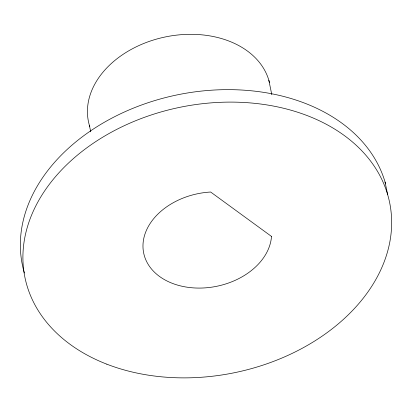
<?xml version="1.0" encoding="UTF-8"?>
<svg xmlns="http://www.w3.org/2000/svg" width="412" height="412" viewBox="0 0 412 412"><rect width="100%" height="100%" fill="white"/><g stroke="black" fill="none" stroke-linecap="round" stroke-linejoin="round"><path stroke-width="0.62" d="M385.071 182.068L387.625 194.531M268.845 80.283L271.817 94.76M89.43 125.516L90.722 131.809M89.801 126.711A92.597 67.388 -11.6 0 1 160.912 37.94A92.597 67.388 -11.6 0 1 269.494 82.704M24.375 272.991A186.152 135.476 -11.6 0 1 167.653 97.041A186.152 135.476 -11.6 0 1 385.586 183.876M271.498 236.426L210.65 192.028A64.931 47.251 -11.6 0 0 143.057 243.559A64.931 47.251 -11.6 0 0 203.909 287.952A64.931 47.251 -11.6 0 0 271.498 236.426M106.852 364.187A186.152 135.476 -11.6 0 0 391.4 229.772A186.152 135.476 -11.6 0 0 123.585 126.015A186.152 135.476 -11.6 0 0 106.852 364.187"/></g></svg>
